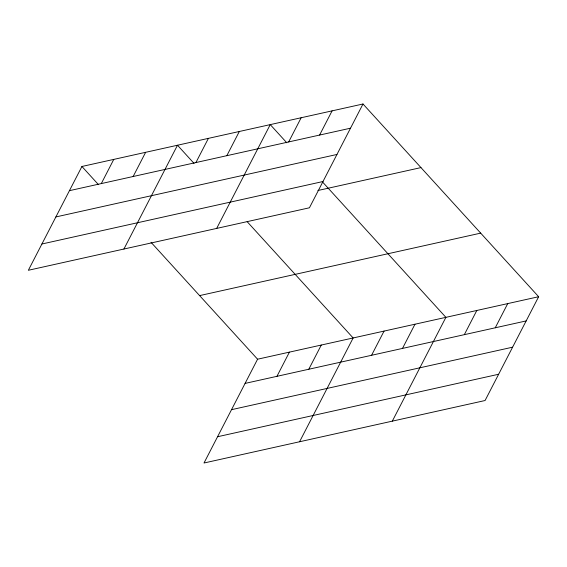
<?xml version="1.0" encoding="UTF-8"?>
<svg xmlns="http://www.w3.org/2000/svg" width="567" height="567" viewBox="0 0 567 567"><rect width="100%" height="100%" fill="white"/><g stroke="black" fill="none" stroke-linecap="round" stroke-linejoin="round"><path stroke-width="0.85" d="M363 103.995L81.924 166.478L28.35 270.275L309.426 207.791L363 103.995L538.65 296.725L485.076 400.522L204 463.005L257.574 359.209L538.65 296.725M101.295 183.588L113.776 159.398M133.146 176.507L145.634 152.31M123.918 249.026L177.492 145.23L194.049 163.402M195.92 162.552L208.408 138.362M226.835 155.677L239.324 131.487M216.672 228.409L270.246 124.612L286.803 142.785M288.674 141.934L301.162 117.745M319.597 135.059L332.085 110.87M276.944 376.318L289.425 352.128M308.795 369.237L321.283 345.048M299.567 441.764L353.142 337.967L247.162 221.683M371.569 355.289L384.057 331.093M402.492 348.414L414.973 324.218M392.321 421.139L445.896 317.35L322.297 181.723M464.323 334.665L476.812 310.475M495.246 327.797L507.734 303.6M69.436 190.668L350.512 128.192M55.878 216.941L336.954 154.458M41.908 244.001L322.984 181.525M317.903 190.505L420.962 167.598M199.605 295.605L480.688 233.129M245.086 383.405L526.162 320.922M231.527 409.672L512.603 347.188M217.558 436.739L498.634 374.255M81.924 166.478L98.481 184.651M151.013 242.286L257.574 359.209"/></g></svg>
